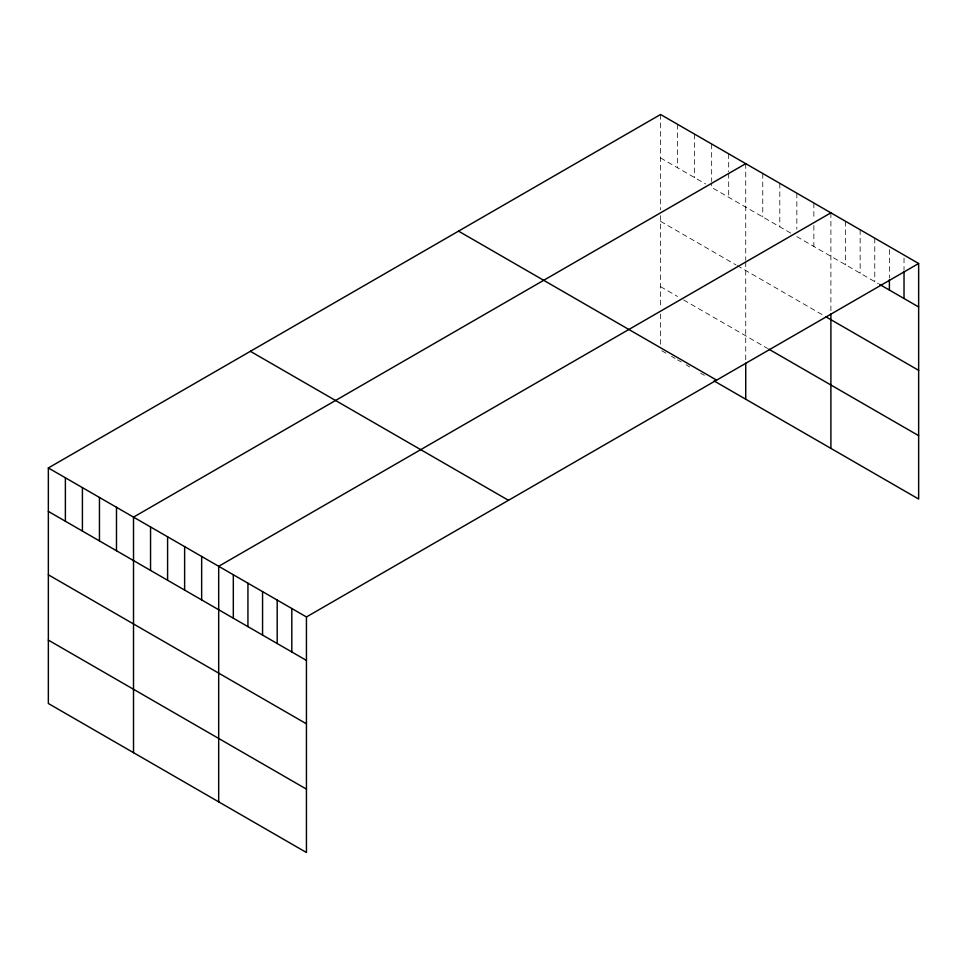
<?xml version="1.0" encoding="UTF-8"?>
<svg xmlns="http://www.w3.org/2000/svg" width="967" height="967" viewBox="0 0 967 967"><rect width="100%" height="100%" fill="white"/><g stroke="black" fill="none" stroke-linecap="round" stroke-linejoin="round"><path stroke-width="0.73" stroke-dasharray="4.83 3.63" d="M660.558 114.493L660.558 209.815M660.558 157.947L705.584 183.948M790.752 233.12L711.664 187.453L711.664 182.956M796.832 236.625L878.435 283.742M660.558 221.346L735.996 264.898M737.217 265.599L823.594 315.472M660.558 286.655L677.589 296.482M683.681 300L767.629 348.471M661.779 350.743L666.638 353.559M671.509 356.364L675.159 358.467M677.589 359.881L681.239 361.984M686.111 364.789L689.761 366.904M700.712 373.226L704.363 375.329M904.024 258.056L904.024 270.047M889.398 249.607L889.398 278.085M874.772 238.172L874.772 281.627M860.147 229.723L860.147 273.178M845.521 221.286L845.521 264.74M830.895 212.837L830.895 312.486M813.863 203.01L813.863 219.485M813.863 225.48L813.863 246.464M796.832 193.17L796.832 229.131M779.801 183.331L779.801 226.798M762.758 173.504L762.758 216.959M745.726 163.665L745.726 260.425M745.726 261.864L745.726 361.755M728.695 153.838L728.695 171.812M728.695 173.311L728.695 197.292M711.664 143.998L711.664 181.458M694.632 134.159L694.632 177.626M677.589 124.332L677.589 167.787M660.558 215.581L660.558 308.268M660.558 314.021L660.558 345.715"/><path stroke-width="1.45" d="M48.35 467.955L306.442 616.958L306.442 852.507L48.35 703.505L48.35 467.955L660.558 114.493L918.65 263.495L918.65 499.045L714.093 380.95M745.726 163.665L133.519 517.127L133.519 752.677M830.895 212.837L218.687 566.299L218.687 801.848M306.442 616.958L918.65 263.495M879.656 284.443L918.65 306.962M826.036 316.874L918.65 370.349M768.85 349.172L918.65 435.658M458.527 231.137L716.62 380.14M250.38 351.311L508.473 500.314M48.35 511.41L306.442 660.413M48.35 574.797L306.442 723.799M48.35 640.106L306.442 789.12M904.024 271.546L904.024 298.513M889.398 279.584L889.398 290.076M830.895 313.924L830.895 448.386M745.726 363.193L745.726 399.214M291.816 608.509L291.816 651.976M277.191 600.072L277.191 643.526M262.565 591.623L262.565 635.077M247.939 583.186L247.939 626.64M233.313 574.736L233.313 618.191M201.656 556.46L201.656 599.915M184.624 546.621L184.624 590.088M167.593 536.794L167.593 580.248M150.55 526.955L150.55 570.409M116.487 507.288L116.487 550.743M99.456 497.449L99.456 540.916M82.413 487.622L82.413 531.076M65.381 477.783L65.381 521.237"/></g></svg>
